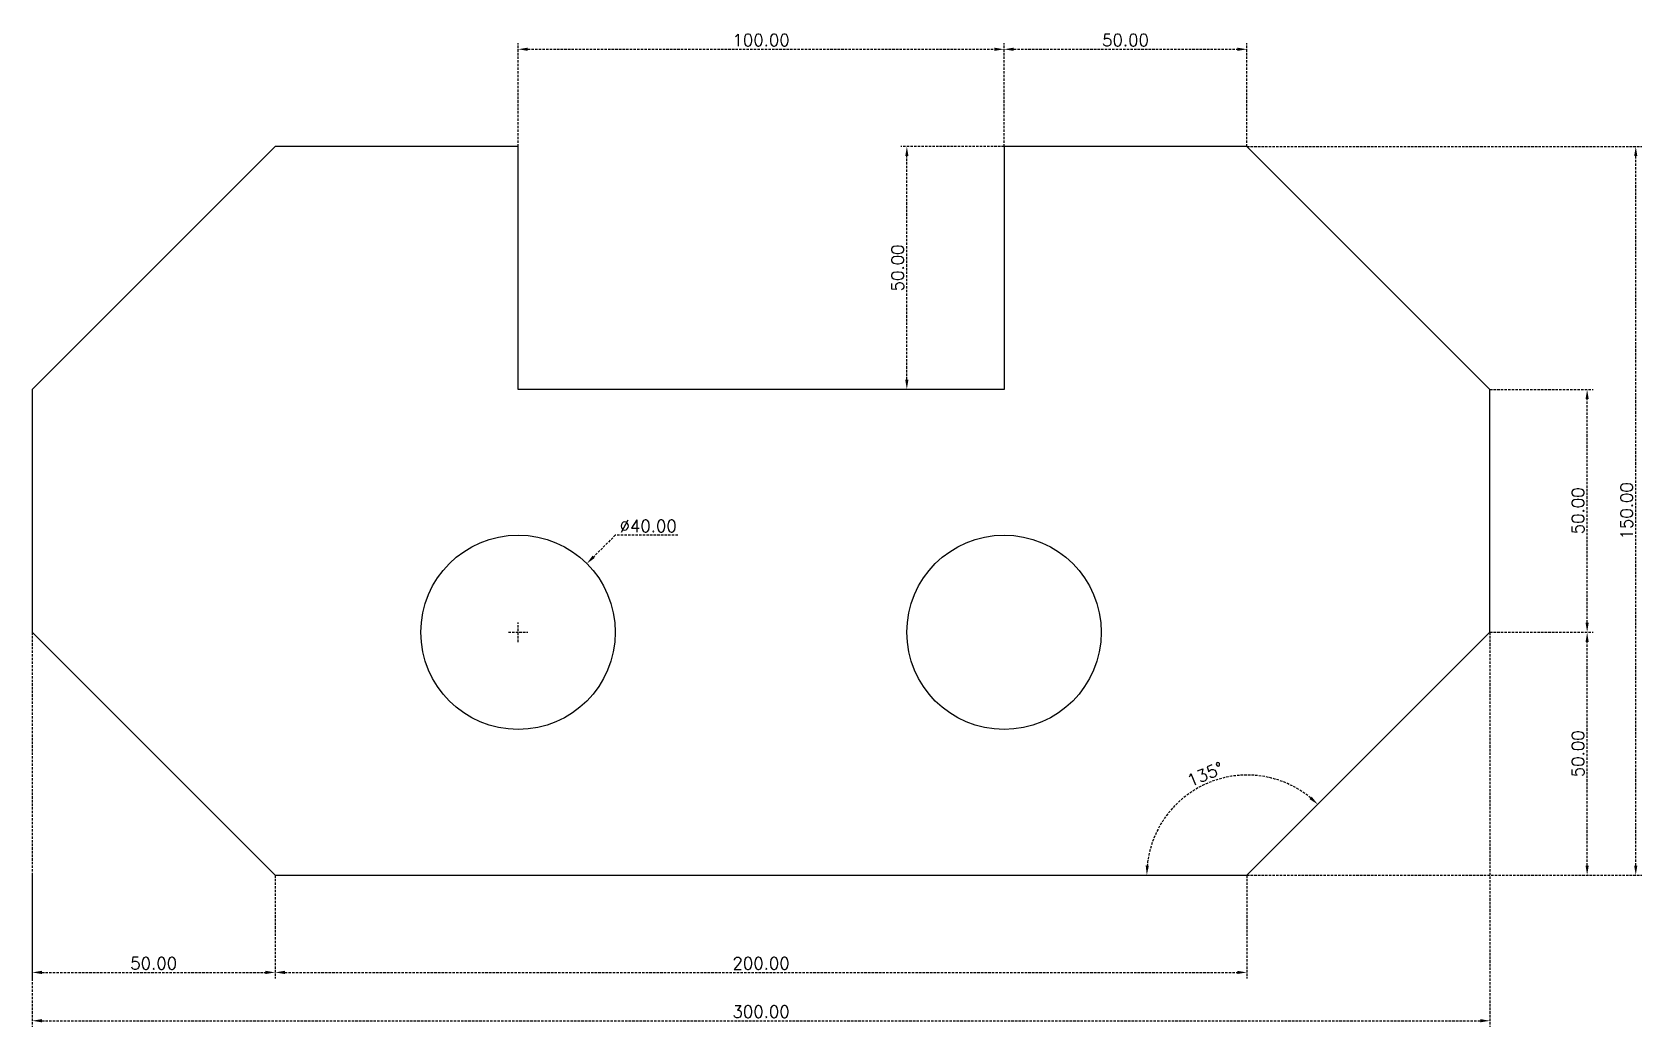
# Model space of a CAD drawing. Header units: inches. Extents: x 100 to 431, y 69 to 274.
import ezdxf

# ---------------------------------------------------------------- set-up
doc = ezdxf.new("R2010")
doc.units = ezdxf.units.IN
doc.linetypes.add('DASHED', pattern=[0.75, 0.5, -0.25])
doc.layers.add('L0.5', color=7, linetype='Continuous')
doc.layers.add('L0.5D', color=253, linetype='DASHED')
doc.styles.get("Standard").update_dxf_attribs({"font": 'simplex.shx', "bigfont": '@extfont2.shx'})
doc.dimstyles.get("Standard").update_dxf_attribs({"dimtxt": 2.5, "dimasz": 2, "dimexe": 1.25, "dimexo": 0, "dimtad": 1, "dimtoh": 1, "dimzin": 0, "dimdsep": 46, "dimtxsty": 'Standard', "dimcen": 2, "dimadec": 0, "dimazin": 3, "dimtp": 0.01, "dimtm": 0.01, "dimtfac": 1, "dimtofl": 0, "dimtmove": 0, "dimatfit": 3, "dimfxl": 1, "dimtfillclr": 256, "dimtolj": 1, "dimtzin": 0, "dimarcsym": 0})

# ---------------------------------------------------------------- blocks, each defined once
blk = doc.blocks.new('*D8')
at = {"layer": 'L0.5D', "color": 0, "lineweight": -2, "transparency": 16777216}
for p, q in [((100, 150), (100, 68.8)), ((400, 150), (400, 68.8)), ((102, 70.05), (398, 70.05))]:
    blk.add_line(p, q, dxfattribs=at)
at = {"layer": 'L0.5D', "color": 0, "transparency": 16777216}
for points in [[(102, 70.39), (102, 69.72), (100, 70.05)], [(398, 70.39), (398, 69.72), (400, 70.05)]]:
    blk.add_solid(points, dxfattribs=at)
at = {"layer": 'L0.5D', "color": 0, "transparency": 16777216, "insert": (250, 71.93), "char_height": 2.5, "attachment_point": 5}
blk.add_mtext('\\A1;300.00', dxfattribs=at)
blk = doc.blocks.new('*D9')
at = {"layer": 'L0.5D', "color": 0, "lineweight": -2, "transparency": 16777216}
for p, q in [((350, 250), (431.25, 250)), ((430, 102), (430, 248)), ((350, 100), (431.25, 100))]:
    blk.add_line(p, q, dxfattribs=at)
at = {"layer": 'L0.5D', "color": 0, "transparency": 16777216}
for points in [[(429.67, 248), (430.33, 248), (430, 250)], [(429.67, 102), (430.33, 102), (430, 100)]]:
    blk.add_solid(points, dxfattribs=at)
at = {"layer": 'L0.5D', "color": 0, "transparency": 16777216, "insert": (428.12, 175), "char_height": 2.5, "attachment_point": 5, "rotation": 90}
blk.add_mtext('\\A1;150.00', dxfattribs=at)
blk = doc.blocks.new('*D10')
at = {"layer": 'L0.5D', "color": 0, "lineweight": -2, "transparency": 16777216}
for p, q in [((100, 100), (100, 78.75)), ((150, 100), (150, 78.75)), ((102, 80), (148, 80))]:
    blk.add_line(p, q, dxfattribs=at)
at = {"layer": 'L0.5D', "color": 0, "transparency": 16777216}
for points in [[(102, 80.33), (102, 79.67), (100, 80)], [(148, 80.33), (148, 79.67), (150, 80)]]:
    blk.add_solid(points, dxfattribs=at)
at = {"layer": 'L0.5D', "color": 0, "transparency": 16777216, "insert": (125, 81.88), "char_height": 2.5, "attachment_point": 5}
blk.add_mtext('\\A1;50.00', dxfattribs=at)
blk = doc.blocks.new('*D11')
at = {"layer": 'L0.5D', "color": 0, "lineweight": -2, "transparency": 16777216}
for p, q in [((150, 100), (150, 78.75)), ((350, 100), (350, 78.75)), ((152, 80), (348, 80))]:
    blk.add_line(p, q, dxfattribs=at)
at = {"layer": 'L0.5D', "color": 0, "transparency": 16777216}
for points in [[(152, 80.33), (152, 79.67), (150, 80)], [(348, 80.33), (348, 79.67), (350, 80)]]:
    blk.add_solid(points, dxfattribs=at)
at = {"layer": 'L0.5D', "color": 0, "transparency": 16777216, "insert": (250, 81.88), "char_height": 2.5, "attachment_point": 5}
blk.add_mtext('\\A1;200.00', dxfattribs=at)
blk = doc.blocks.new('*D13')
at = {"layer": 'L0.5D', "color": 0, "lineweight": -2, "transparency": 16777216}
for p, q in [((400, 200), (421.25, 200)), ((420, 152), (420, 198)), ((400, 150), (421.25, 150))]:
    blk.add_line(p, q, dxfattribs=at)
at = {"layer": 'L0.5D', "color": 0, "transparency": 16777216}
for points in [[(419.67, 198), (420.33, 198), (420, 200)], [(419.67, 152), (420.33, 152), (420, 150)]]:
    blk.add_solid(points, dxfattribs=at)
at = {"layer": 'L0.5D', "color": 0, "transparency": 16777216, "insert": (418.12, 175), "char_height": 2.5, "attachment_point": 5, "rotation": 90}
blk.add_mtext('\\A1;50.00', dxfattribs=at)
blk = doc.blocks.new('*D14')
at = {"layer": 'L0.5D', "color": 0, "lineweight": -2, "transparency": 16777216}
for p, q in [((300, 250), (278.75, 250)), ((280, 202), (280, 248)), ((300, 200), (278.75, 200))]:
    blk.add_line(p, q, dxfattribs=at)
at = {"layer": 'L0.5D', "color": 0, "transparency": 16777216}
for points in [[(279.67, 248), (280.33, 248), (280, 250)], [(279.67, 202), (280.33, 202), (280, 200)]]:
    blk.add_solid(points, dxfattribs=at)
at = {"layer": 'L0.5D', "color": 0, "transparency": 16777216, "insert": (278.12, 225), "char_height": 2.5, "attachment_point": 5, "rotation": 90}
blk.add_mtext('\\A1;50.00', dxfattribs=at)
blk = doc.blocks.new('*D15')
at = {"layer": 'L0.5D', "color": 0, "lineweight": -2, "transparency": 16777216}
for p, q in [((200, 250), (200, 271.25)), ((202, 270), (298, 270)), ((300, 250), (300, 271.25))]:
    blk.add_line(p, q, dxfattribs=at)
at = {"layer": 'L0.5D', "color": 0, "transparency": 16777216}
for points in [[(202, 270.33), (202, 269.67), (200, 270)], [(298, 270.33), (298, 269.67), (300, 270)]]:
    blk.add_solid(points, dxfattribs=at)
at = {"layer": 'L0.5D', "color": 0, "transparency": 16777216, "insert": (250, 271.88), "char_height": 2.5, "attachment_point": 5}
blk.add_mtext('\\A1;100.00', dxfattribs=at)
blk = doc.blocks.new('*D16')
at = {"layer": 'L0.5D', "color": 0, "lineweight": -2, "transparency": 16777216}
for p, q in [((300, 250), (300, 271.25)), ((302, 270), (348, 270)), ((350, 250), (350, 271.25))]:
    blk.add_line(p, q, dxfattribs=at)
at = {"layer": 'L0.5D', "color": 0, "transparency": 16777216}
for points in [[(302, 270.33), (302, 269.67), (300, 270)], [(348, 270.33), (348, 269.67), (350, 270)]]:
    blk.add_solid(points, dxfattribs=at)
at = {"layer": 'L0.5D', "color": 0, "transparency": 16777216, "insert": (325, 271.88), "char_height": 2.5, "attachment_point": 5}
blk.add_mtext('\\A1;50.00', dxfattribs=at)
blk = doc.blocks.new('*D17')
at = {"layer": 'L0.5D', "color": 0, "lineweight": -2, "transparency": 16777216}
blk.add_arc((350, 100), 20.62, 50.5607, 174.4393, dxfattribs=at)
at = {"layer": 'L0.5D', "color": 0, "transparency": 16777216}
for points in [[(363.32, 116.17), (362.87, 115.67), (364.58, 114.58)], [(329.81, 101.98), (329.15, 102.01), (329.38, 100)]]:
    blk.add_solid(points, dxfattribs=at)
at = {"layer": 'L0.5D', "color": 0, "transparency": 16777216, "insert": (341.39, 120.78), "char_height": 2.5, "attachment_point": 5, "rotation": 22.5}
blk.add_mtext('\\A1;135°', dxfattribs=at)
blk = doc.blocks.new('*D18')
at = {"layer": 'L0.5D', "color": 0, "lineweight": -2, "transparency": 16777216}
for p, q in [((220, 170), (215.56, 165.56)), ((232.89, 170), (220, 170)), ((198, 150), (202, 150)), ((200, 148), (200, 152))]:
    blk.add_line(p, q, dxfattribs=at)
at = {"layer": 'L0.5D', "color": 0, "transparency": 16777216}
blk.add_solid([(215.32, 165.79), (215.79, 165.32), (214.14, 164.14)], dxfattribs=at)
at = {"layer": 'L0.5D', "color": 0, "transparency": 16777216, "insert": (226.76, 171.88), "char_height": 2.5, "attachment_point": 5}
blk.add_mtext('\\A1;∅40.00', dxfattribs=at)
blk = doc.blocks.new('*D26')
at = {"layer": 'L0.5D', "color": 0, "lineweight": -2, "transparency": 16777216}
for p, q in [((400, 150), (421.25, 150)), ((420, 102), (420, 148)), ((350, 100), (421.25, 100))]:
    blk.add_line(p, q, dxfattribs=at)
at = {"layer": 'L0.5D', "color": 0, "transparency": 16777216}
for points in [[(419.67, 148), (420.33, 148), (420, 150)], [(419.67, 102), (420.33, 102), (420, 100)]]:
    blk.add_solid(points, dxfattribs=at)
at = {"layer": 'L0.5D', "color": 0, "transparency": 16777216, "insert": (418.12, 125), "char_height": 2.5, "attachment_point": 5, "rotation": 90}
blk.add_mtext('\\A1;50.00', dxfattribs=at)

msp = doc.modelspace()

# ---------------------------------------------------------------- linework, layer by layer
at = {"layer": 'L0.5'}
for p, q in [((150, 250), (100, 200)), ((200, 250), (150, 250)), ((200, 200), (200, 250)), ((350, 250), (300, 250)), ((300, 250), (300, 200)), ((400, 200), (350, 250)), ((100, 200), (100, 150)), ((300, 200), (200, 200)), ((400, 150), (400, 200)), ((100, 150), (150, 100)), ((350, 100), (400, 150)), ((150, 100), (350, 100))]:
    msp.add_line(p, q, dxfattribs=at)
for centre in [(200, 150), (300, 150)]:
    msp.add_circle(centre, 20, dxfattribs=at)

# ---------------------------------------------------------------- dimensions: what is measured, and where the dimension line sits
at = {"layer": 'L0.5D'}
for base, p1, p2, picture, middle in [((300, 270), (200, 250), (300, 250), '*D15', (250, 271.875)), ((350, 270), (300, 250), (350, 250), '*D16', (325, 271.875)), ((400, 70.055), (100, 150), (400, 150), '*D8', (250, 71.93)), ((150, 80), (100, 100), (150, 100), '*D10', (125, 81.875)), ((350, 80), (150, 100), (350, 100), '*D11', (250, 81.875))]:
    dim = msp.add_linear_dim(base=base, p1=p1, p2=p2, dimstyle='Standard', dxfattribs=at)
    dim.commit()
    dim.dimension.update_dxf_attribs({"geometry": picture, "text_midpoint": middle})
for base, p1, p2, picture, middle in [((280, 250), (300, 200), (300, 250), '*D14', (278.125, 225)), ((420, 200), (400, 150), (400, 200), '*D13', (418.125, 175)), ((420, 150), (350, 100), (400, 150), '*D26', (418.125, 125))]:
    dim = msp.add_linear_dim(base=base, p1=p1, p2=p2, angle=90, dimstyle='Standard', dxfattribs=at)
    dim.commit()
    dim.dimension.update_dxf_attribs({"geometry": picture, "text_midpoint": middle})
dim = msp.add_linear_dim(base=(430, 250), p1=(350, 100), p2=(350, 250), angle=90, dimstyle='Standard', dxfattribs=at)
dim.commit()
dim.dimension.update_dxf_attribs({"geometry": '*D9', "text_midpoint": (430, 175), "dimtype": 160})
dim = msp.add_diameter_dim_2p(p1=(185.858, 135.858), p2=(214.142, 164.142), dimstyle='Standard', dxfattribs=at)
dim.commit()
dim.dimension.update_dxf_attribs({"geometry": '*D18', "text_midpoint": (226.756, 170), "dimtype": 163})
dim = msp.add_angular_dim_2l(base=(350, 120.616), line1=((150, 100), (350, 100)), line2=((350, 100), (400, 150)), dimstyle='Standard', dxfattribs=at)
dim.commit()
dim.dimension.update_dxf_attribs({"geometry": '*D17', "text_midpoint": (341.393, 120.779)})

doc.saveas('drawing.dxf')
